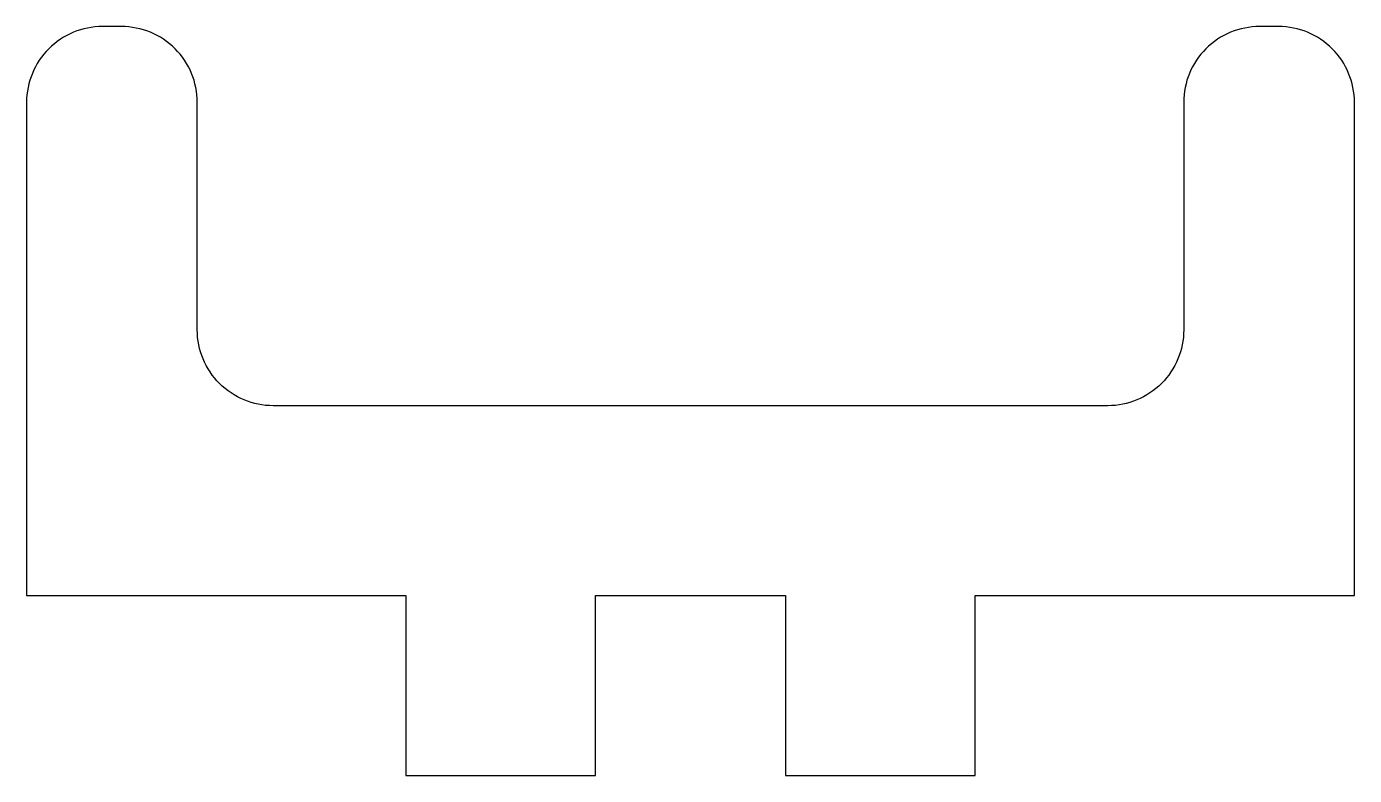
# Model space of a CAD drawing. Header units: millimetres. Extents: x 59.5 to 94.5, y 0 to 19.8.
import ezdxf

# ---------------------------------------------------------------- set-up
doc = ezdxf.new("R2010")
doc.units = ezdxf.units.MM
doc.layers.get('0').update_dxf_attribs({"linetype": 'CONTINUOUS'})

msp = doc.modelspace()

# ---------------------------------------------------------------- linework, layer by layer
msp.add_lwpolyline([(94.5, 17.75, 0.414214), (92.5, 19.75), (92, 19.75, 0.414214), (90, 17.75), (90, 11.75, -0.414214), (88, 9.75), (66, 9.75, -0.414214), (64, 11.75), (64, 17.75, 0.414214), (62, 19.75), (61.5, 19.75, 0.414214), (59.5, 17.75), (59.5, 4.75), (69.5, 4.75), (69.5, 0), (74.5, 0), (74.5, 4.75), (79.5, 4.75), (79.5, 0), (84.5, 0), (84.5, 4.75), (94.5, 4.75)], format="xyb", close=True)

doc.saveas('drawing.dxf')
